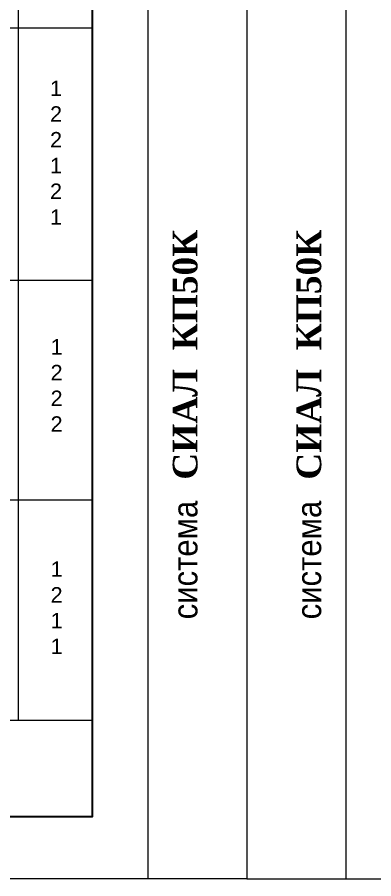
# Model space of a CAD drawing. Extents: x -37 to 4620, y -49 to 348.
# Drawn here: x 1852.9 to 1910.5, y 0 to 139.4 of the extents above; entities that cross this region are included whole.
import ezdxf
from ezdxf.enums import TextEntityAlignment as Align

# ---------------------------------------------------------------- set-up
doc = ezdxf.new("R2010")
doc.units = 0
doc.header["$LTSCALE"] = 5
for name, color, linetype, lineweight in [('4', 160, 'CONTINUOUS', 18), ('Рамки', 1, 'CONTINUOUS', 15), ('Текстовый', 7, 'CONTINUOUS', 9)]:
    doc.layers.add(name, color=color, linetype=linetype, lineweight=lineweight)
doc.layers.add('Скрытые', color=14, linetype='CONTINUOUS', plot=False)
doc.styles.add('Каталожный', font='arial.ttf', dxfattribs={"height": 2.5})
doc.styles.add('Фирм', font='arial.ttf', dxfattribs={"height": 3.5})
doc.styles.add('Фирм5', font='timesbd.ttf', dxfattribs={"height": 4})

msp = doc.modelspace()

# ---------------------------------------------------------------- linework, layer by layer
at = {"layer": '4', "linetype": 'Continuous'}
for p, q in [((1874, 297), (1874, 0)), ((1906, 297), (1906, 0))]:
    msp.add_line(p, q, dxfattribs=at)
at = {"layer": 'Рамки'}
for p, q in [((1853, 279.858), (1853, 25.676)), ((1865, 279.858), (1865, 25.676))]:
    msp.add_line(p, q, dxfattribs=at)
at = {"layer": 'Рамки', "linetype": 'Continuous'}
for p, q in [((1700, 137.694), (1864.803, 137.695)), ((1700, 96.851), (1864.803, 96.851)), ((1700.197, 61.323), (1865, 61.323)), ((1700.23, 25.67), (1865.033, 25.671))]:
    msp.add_line(p, q, dxfattribs=at)
for points in [[(1680, 297), (1890, 297), (1890, 0), (1680, 0)], [(2100, 297), (1890, 297), (1890, 0), (2100, 0)]]:
    msp.add_lwpolyline(points, close=True, dxfattribs=at)
at = {"layer": 'Скрытые', "linetype": 'Continuous'}
msp.add_lwpolyline([(1700, 10), (1700, 287), (1865, 287), (1865, 10)], close=True, dxfattribs=at)

# ---------------------------------------------------------------- texts
at = {"layer": 'Текстовый', "style": 'Фирм5'}
for p in [(1882, 84.805), (1902, 84.805)]:
    msp.add_text('СИАЛ  КП50К', height=4, rotation=90, dxfattribs=at).set_placement(p, align=Align.CENTER)
at = {"layer": 'Текстовый', "style": 'Фирм', "width": 0.9}
for p in [(1882, 51.576), (1902, 51.576)]:
    msp.add_text(' система ', height=4, rotation=90, dxfattribs=at).set_placement(p, align=Align.CENTER)
at = {"layer": 'Текстовый', "color": 1, "linetype": 'Continuous', "char_height": 2.5, "width": 11.7315, "attachment_point": 1, "style": 'Каталожный'}
for s, insert in [('\\pxqc;1\\P2\\P2\\P1\\P2\\P1', (1853.269, 129.178)), ('\\pxqc;1\\P2\\P2\\P2', (1853.356, 87.335, 729.711)), ('\\pxqc;1\\P2\\P1\\P1', (1853.356, 51.361, 729.711))]:
    msp.add_mtext(s, dxfattribs=dict(at, insert=insert))

doc.saveas('drawing.dxf')
